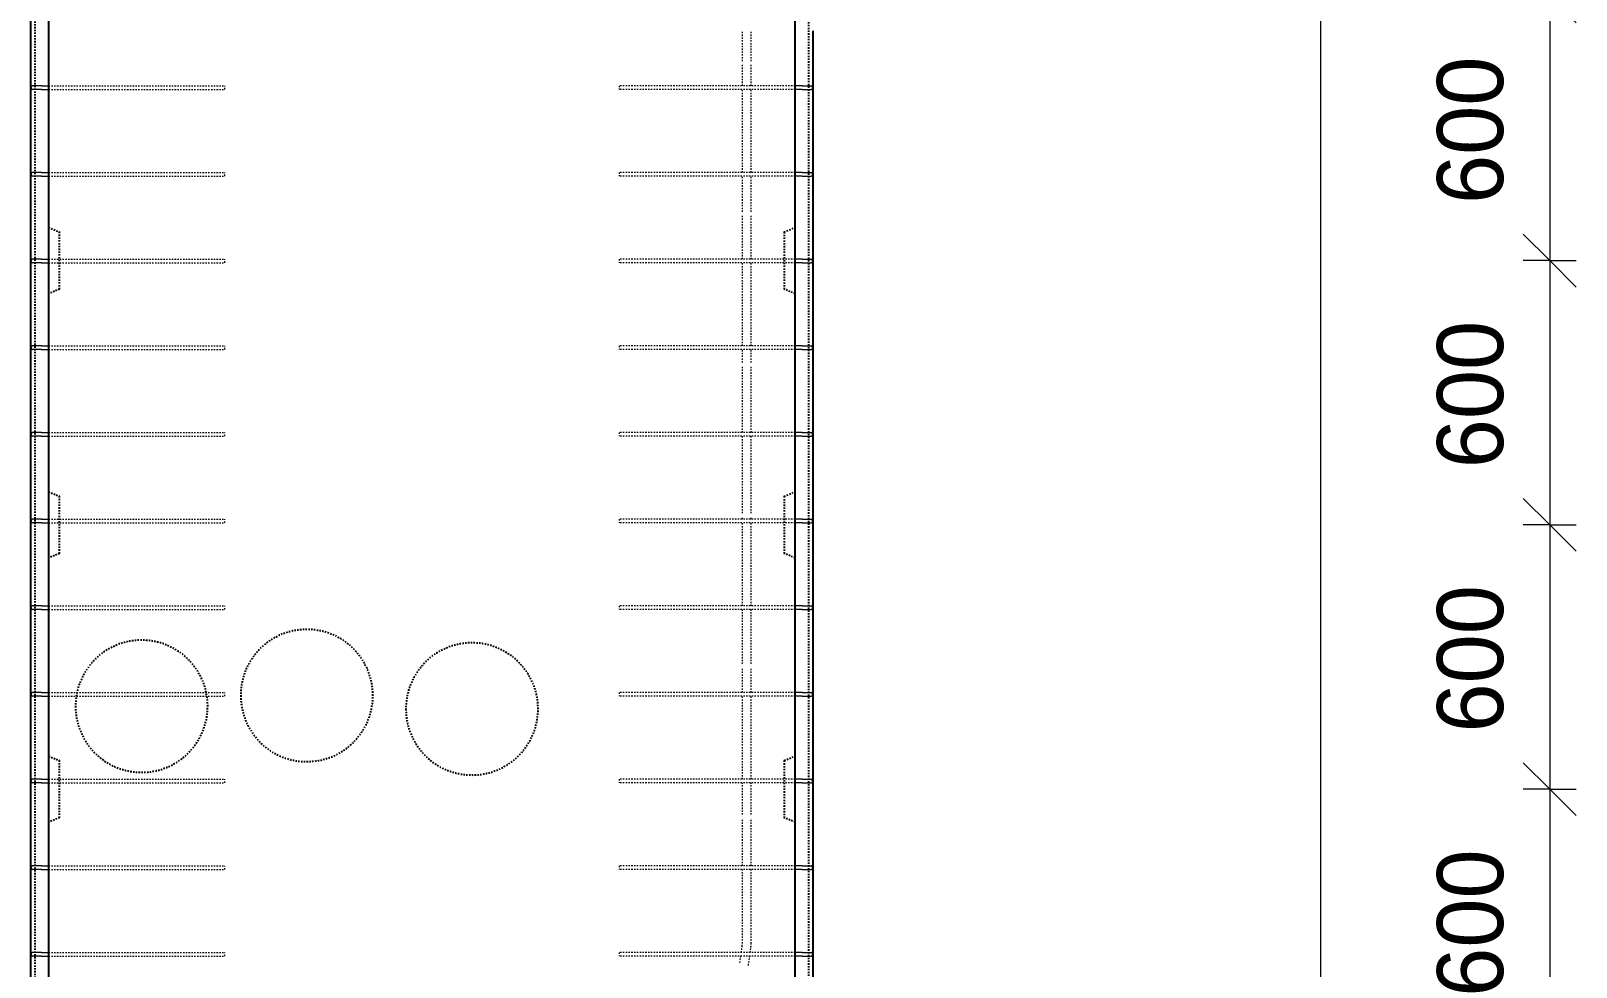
# Model space of a CAD drawing. Header units: millimetres. Extents: x -13510 to 6621, y -2503 to 13671.
# Drawn here: x -6091 to -2584, y 73 to 2199 of the extents above; entities that cross this region are included whole.
import ezdxf

# ---------------------------------------------------------------- set-up
doc = ezdxf.new("R2010")
doc.units = ezdxf.units.MM
doc.linetypes.add('Dash', pattern=[6.36, 3.18, -3.18])
for name, color, linetype, lineweight in [('A-ANNO-DIMS', 211, 'Continuous', 9), ('A-ANNO-DIMS-60', 211, 'Continuous', 9), ('A-WALL', 113, 'Continuous', 25), ('A-WALL-HDLN', 110, 'Dash', 25), ('S-RBAR', 171, 'Continuous', 18)]:
    doc.layers.add(name, color=color, linetype=linetype, lineweight=lineweight)
doc.styles.add('Nirmala UI Semilight', font='NirmalaS.ttf', dxfattribs={"height": 150})
doc.dimstyles.new('Arrow_Filled_-_2_5_NI_UI', dxfattribs={"dimscale": 304.8, "dimtxt": 157.104592, "dimasz": 0.393701, "dimexe": 0.19685, "dimexo": 0.0625, "dimgap": 0.19685, "dimtad": 1, "dimdec": 4, "dimzin": 0, "dimdsep": 46, "dimtxsty": 'Nirmala UI Semilight', "dimblk1": 'OBLIQUE', "dimblk2": 'OBLIQUE', "dimsah": 1, "dimcen": 0.09, "dimazin": 0, "dimtfac": 1, "dimtdec": 4, "dimtix": 1, "dimtmove": 0, "dimatfit": 3, "dimfxl": 0.19685, "dimfxlon": 1, "dimtvp": 1, "dimtolj": 1, "dimtzin": 0, "dimarcsym": 2})

# ---------------------------------------------------------------- blocks, each defined once
blk = doc.blocks.new('DIMBLOCK54-Elevation Front')
at = {"layer": 'A-ANNO-DIMS-60'}
for p, q in [((-3163.6, 7580), (-3223.6, 7640)), ((-3163.6, 7580), (-3223.6, 7580)), ((-3163.6, 7580), (-3163.6, -1275)), ((-3163.6, 7580), (-3103.6, 7520)), ((-3163.6, 7580), (-3103.6, 7580)), ((-3163.6, -1275), (-3223.6, -1215)), ((-3163.6, -1275), (-3223.6, -1275)), ((-3163.6, -1275), (-3103.6, -1335)), ((-3163.6, -1275), (-3103.6, -1275))]:
    blk.add_line(p, q, dxfattribs=at)
at = {"layer": 'A-ANNO-DIMS-60', "color": 0, "insert": (-3419.3, 2382.7), "char_height": 150, "width": 1847.55, "attachment_point": 1, "rotation": 90, "line_spacing_factor": 1.142579, "style": 'Nirmala UI Semilight'}
blk.add_mtext('T8@200mm C/C', dxfattribs=at)
blk = doc.blocks.new('_Oblique')
at = {"color": 0, "linetype": 'ByBlock', "lineweight": -2}
blk.add_line((-0.5, -0.5), (0.5, 0.5), dxfattribs=at)
blk = doc.blocks.new('DIMBLOCK66-Elevation Front')
at = {"layer": 'A-ANNO-DIMS-60'}
for p, q in [((-2643.6, 2277.5), (-2703.6, 2337.5)), ((-2643.6, 2277.5), (-2703.6, 2277.5)), ((-2643.6, 2277.5), (-2643.6, 1677.5)), ((-2643.6, 2277.5), (-2583.6, 2217.5)), ((-2643.6, 2277.5), (-2583.6, 2277.5)), ((-2643.6, 1677.5), (-2703.6, 1737.5)), ((-2643.6, 1677.5), (-2703.6, 1677.5)), ((-2643.6, 1677.5), (-2583.6, 1617.5)), ((-2643.6, 1677.5), (-2583.6, 1677.5))]:
    blk.add_line(p, q, dxfattribs=at)
at = {"layer": 'A-ANNO-DIMS-60', "color": 0, "insert": (-2899.3, 1806.1), "char_height": 150, "width": 411.328, "attachment_point": 1, "rotation": 90, "line_spacing_factor": 1.142579, "style": 'Nirmala UI Semilight'}
blk.add_mtext('600', dxfattribs=at)
blk = doc.blocks.new('DIMBLOCK67-Elevation Front')
at = {"layer": 'A-ANNO-DIMS-60'}
for p, q in [((-2643.6, 1677.5), (-2703.6, 1737.5)), ((-2643.6, 1677.5), (-2703.6, 1677.5)), ((-2643.6, 1677.5), (-2643.6, 1077.5)), ((-2643.6, 1677.5), (-2583.6, 1617.5)), ((-2643.6, 1677.5), (-2583.6, 1677.5)), ((-2643.6, 1077.5), (-2703.6, 1137.5)), ((-2643.6, 1077.5), (-2703.6, 1077.5)), ((-2643.6, 1077.5), (-2583.6, 1017.5)), ((-2643.6, 1077.5), (-2583.6, 1077.5))]:
    blk.add_line(p, q, dxfattribs=at)
at = {"layer": 'A-ANNO-DIMS-60', "color": 0, "insert": (-2899.3, 1206.1), "char_height": 150, "width": 411.328, "attachment_point": 1, "rotation": 90, "line_spacing_factor": 1.142579, "style": 'Nirmala UI Semilight'}
blk.add_mtext('600', dxfattribs=at)
blk = doc.blocks.new('DIMBLOCK68-Elevation Front')
at = {"layer": 'A-ANNO-DIMS-60'}
for p, q in [((-2643.6, 1077.5), (-2703.6, 1137.5)), ((-2643.6, 1077.5), (-2703.6, 1077.5)), ((-2643.6, 1077.5), (-2643.6, 477.5)), ((-2643.6, 1077.5), (-2583.6, 1017.5)), ((-2643.6, 1077.5), (-2583.6, 1077.5)), ((-2643.6, 477.5), (-2703.6, 537.5)), ((-2643.6, 477.5), (-2703.6, 477.5)), ((-2643.6, 477.5), (-2583.6, 417.5)), ((-2643.6, 477.5), (-2583.6, 477.5))]:
    blk.add_line(p, q, dxfattribs=at)
at = {"layer": 'A-ANNO-DIMS-60', "color": 0, "insert": (-2899.3, 606.1), "char_height": 150, "width": 411.328, "attachment_point": 1, "rotation": 90, "line_spacing_factor": 1.142579, "style": 'Nirmala UI Semilight'}
blk.add_mtext('600', dxfattribs=at)
blk = doc.blocks.new('DIMBLOCK69-Elevation Front')
at = {"layer": 'A-ANNO-DIMS-60'}
for p, q in [((-2643.6, 477.5), (-2703.6, 537.5)), ((-2643.6, 477.5), (-2703.6, 477.5)), ((-2643.6, 477.5), (-2643.6, -122.5)), ((-2643.6, 477.5), (-2583.6, 417.5)), ((-2643.6, 477.5), (-2583.6, 477.5)), ((-2643.6, -122.5), (-2703.6, -62.5)), ((-2643.6, -122.5), (-2703.6, -122.5)), ((-2643.6, -122.5), (-2583.6, -182.5)), ((-2643.6, -122.5), (-2583.6, -122.5))]:
    blk.add_line(p, q, dxfattribs=at)
at = {"layer": 'A-ANNO-DIMS-60', "color": 0, "insert": (-2899.3, 6.1), "char_height": 150, "width": 411.328, "attachment_point": 1, "rotation": 90, "line_spacing_factor": 1.142579, "style": 'Nirmala UI Semilight'}
blk.add_mtext('600', dxfattribs=at)

msp = doc.modelspace()

# ---------------------------------------------------------------- linework, layer by layer
at = {"layer": 'A-WALL'}
for p, q in [((-6051.19617, 7060), (-6051.19617, -1395)), ((-4356.19617, -1395), (-4356.19617, 7060)), ((-6091.19617, 2070.60229), (-6091.19617, 2266.61993)), ((-4316.19617, 2199), (-4316.19617, 2070.60229)), ((-6091.19617, 1873.82452), (-6091.19617, 2069.84215)), ((-4316.19617, 2069.84215), (-4316.19617, 1873.82452)), ((-6091.19617, 1677.04674), (-6091.19617, 1873.06437)), ((-4316.19617, 1873.06437), (-4316.19617, 1677.04674)), ((-6091.19617, 1480.26896), (-6091.19617, 1676.28659)), ((-4316.19617, 1676.28659), (-4316.19617, 1480.26896)), ((-6091.19617, 1283.49118), (-6091.19617, 1479.50882)), ((-4316.19617, 1479.50882), (-4316.19617, 1283.49118)), ((-6091.19617, 1086.71341), (-6091.19617, 1282.73104)), ((-4316.19617, 1282.73104), (-4316.19617, 1086.71341)), ((-6091.19617, 889.93563), (-6091.19617, 1085.95326)), ((-4316.19617, 1085.95326), (-4316.19617, 889.93563)), ((-6091.19617, 693.15785), (-6091.19617, 889.17548)), ((-4316.19617, 889.17548), (-4316.19617, 693.15785)), ((-6091.19617, 496.38007), (-6091.19617, 692.39771)), ((-4316.19617, 692.39771), (-4316.19617, 496.38007)), ((-6091.19617, 299.60229), (-6091.19617, 495.61993)), ((-4316.19617, 495.61993), (-4316.19617, 299.60229)), ((-6091.19617, 102.82452), (-6091.19617, 298.84215)), ((-4316.19617, 298.84215), (-4316.19617, 102.82452)), ((-6091.19617, -93.95326), (-6091.19617, 102.06437)), ((-4316.19617, 102.06437), (-4316.19617, -93.95326))]:
    msp.add_line(p, q, dxfattribs=at)
at = {"layer": 'A-WALL-HDLN'}
for p, q in [((-6081.19359, -1395), (-6081.19359, 3650)), ((-4326.19875, 3650), (-4326.19875, -1395)), ((-6051.19617, 1752.5), (-6026.19617, 1742.5)), ((-6026.19617, 1612.5), (-6026.19617, 1742.5)), ((-4381.19617, 1742.5), (-4356.19617, 1752.5)), ((-4381.19617, 1742.5), (-4381.19617, 1612.5)), ((-6026.19617, 1612.5), (-6051.19617, 1602.5)), ((-4356.19617, 1602.5), (-4381.19617, 1612.5)), ((-6051.19617, 1152.5), (-6026.19617, 1142.5)), ((-6026.19617, 1012.5), (-6026.19617, 1142.5)), ((-4381.19617, 1142.5), (-4356.19617, 1152.5)), ((-4381.19617, 1142.5), (-4381.19617, 1012.5)), ((-6026.19617, 1012.5), (-6051.19617, 1002.5)), ((-4356.19617, 1002.5), (-4381.19617, 1012.5)), ((-6051.19617, 552.5), (-6026.19617, 542.5)), ((-6026.19617, 412.5), (-6026.19617, 542.5)), ((-4381.19617, 542.5), (-4356.19617, 552.5)), ((-4381.19617, 542.5), (-4381.19617, 412.5)), ((-6026.19617, 412.5), (-6051.19617, 402.5)), ((-4356.19617, 402.5), (-4381.19617, 412.5))]:
    msp.add_line(p, q, dxfattribs=at)
for centre, start, end in [((-5839.91066, 665.69), 0, 180), ((-5464.91066, 690.05945), 0, 180), ((-5089.91066, 659.59764), 0, 180), ((-5464.91066, 690.05945), 180, 0), ((-5839.91066, 665.69), 180, 0), ((-5089.91066, 659.59764), 180, 0)]:
    msp.add_arc(centre, 150, start, end, dxfattribs=at)
at = {"layer": 'S-RBAR', "linetype": 'Dash'}
for p, q in [((-4476.19617, 2130.15385), (-4476.19617, 2199)), ((-4456.19617, 2130.15385), (-4456.19617, 2199)), ((-4476.19617, 2074.22222), (-4476.19617, 2122.15385)), ((-4456.19617, 2074.22222), (-4456.19617, 2122.15385)), ((-6051.14656, 2074.22222), (-5651.19617, 2074.22222)), ((-5651.19617, 2066.22222), (-5651.19617, 2074.22222)), ((-4356.24578, 2074.22222), (-4756.19617, 2074.22222)), ((-4756.19617, 2074.22222), (-4756.19617, 2066.22222)), ((-6051.14656, 2066.22222), (-5651.19617, 2066.22222)), ((-4356.24578, 2066.22222), (-4756.19617, 2066.22222)), ((-4476.19617, 1877.44444), (-4476.19617, 2066.22222)), ((-4456.19617, 1877.44444), (-4456.19617, 2066.22222)), ((-6051.14656, 1877.44444), (-5651.19617, 1877.44444)), ((-6051.14656, 1869.44444), (-5651.19617, 1869.44444)), ((-5651.19617, 1869.44444), (-5651.19617, 1877.44444)), ((-4356.24578, 1877.44444), (-4756.19617, 1877.44444)), ((-4756.19617, 1877.44444), (-4756.19617, 1869.44444)), ((-4356.24578, 1869.44444), (-4756.19617, 1869.44444)), ((-4476.19617, 1788.03846), (-4476.19617, 1869.44444)), ((-4456.19617, 1788.03846), (-4456.19617, 1869.44444)), ((-4476.19617, 1680.66667), (-4476.19617, 1780.03846)), ((-4456.19617, 1680.66667), (-4456.19617, 1780.03846)), ((-6051.14656, 1680.66667), (-5651.19617, 1680.66667)), ((-6051.14656, 1672.66667), (-5651.19617, 1672.66667)), ((-5651.19617, 1672.66667), (-5651.19617, 1680.66667)), ((-4356.24578, 1680.66667), (-4756.19617, 1680.66667)), ((-4756.19617, 1680.66667), (-4756.19617, 1672.66667)), ((-4356.24578, 1672.66667), (-4756.19617, 1672.66667)), ((-4476.19617, 1483.88889), (-4476.19617, 1672.66667)), ((-4456.19617, 1483.88889), (-4456.19617, 1672.66667)), ((-6051.14656, 1483.88889), (-5651.19617, 1483.88889)), ((-6051.14656, 1475.88889), (-5651.19617, 1475.88889)), ((-5651.19617, 1475.88889), (-5651.19617, 1483.88889)), ((-4356.24578, 1483.88889), (-4756.19617, 1483.88889)), ((-4756.19617, 1483.88889), (-4756.19617, 1475.88889)), ((-4356.24578, 1475.88889), (-4756.19617, 1475.88889)), ((-4476.19617, 1445.92308), (-4476.19617, 1475.88889)), ((-4456.19617, 1445.92308), (-4456.19617, 1475.88889)), ((-4476.19617, 1287.11111), (-4476.19617, 1437.92308)), ((-4456.19617, 1287.11111), (-4456.19617, 1437.92308)), ((-6051.14656, 1287.11111), (-5651.19617, 1287.11111)), ((-6051.14656, 1279.11111), (-5651.19617, 1279.11111)), ((-5651.19617, 1279.11111), (-5651.19617, 1287.11111)), ((-4356.24578, 1287.11111), (-4756.19617, 1287.11111)), ((-4756.19617, 1287.11111), (-4756.19617, 1279.11111)), ((-4356.24578, 1279.11111), (-4756.19617, 1279.11111)), ((-4476.19617, 1103.80769), (-4476.19617, 1279.11111)), ((-4456.19617, 1103.80769), (-4456.19617, 1279.11111)), ((-6051.14656, 1090.33333), (-5651.19617, 1090.33333)), ((-5651.19617, 1082.33333), (-5651.19617, 1090.33333)), ((-4356.24578, 1090.33333), (-4756.19617, 1090.33333)), ((-4756.19617, 1090.33333), (-4756.19617, 1082.33333)), ((-4476.19617, 1090.33333), (-4476.19617, 1095.80769)), ((-4456.19617, 1090.33333), (-4456.19617, 1095.80769)), ((-6051.14656, 1082.33333), (-5651.19617, 1082.33333)), ((-4356.24578, 1082.33333), (-4756.19617, 1082.33333)), ((-4476.19617, 893.55556), (-4476.19617, 1082.33333)), ((-4456.19617, 893.55556), (-4456.19617, 1082.33333)), ((-6051.14656, 893.55556), (-5651.19617, 893.55556)), ((-6051.14656, 885.55556), (-5651.19617, 885.55556)), ((-5651.19617, 885.55556), (-5651.19617, 893.55556)), ((-4356.24578, 893.55556), (-4756.19617, 893.55556)), ((-4756.19617, 893.55556), (-4756.19617, 885.55556)), ((-4356.24578, 885.55556), (-4756.19617, 885.55556)), ((-4476.19617, 761.69231), (-4476.19617, 885.55556)), ((-4456.19617, 761.69231), (-4456.19617, 885.55556)), ((-4476.19617, 696.77778), (-4476.19617, 753.69231)), ((-4456.19617, 696.77778), (-4456.19617, 753.69231)), ((-6051.14656, 696.77778), (-5651.19617, 696.77778)), ((-6051.14656, 688.77778), (-5651.19617, 688.77778)), ((-5651.19617, 688.77778), (-5651.19617, 696.77778)), ((-4356.24578, 696.77778), (-4756.19617, 696.77778)), ((-4756.19617, 696.77778), (-4756.19617, 688.77778)), ((-4356.24578, 688.77778), (-4756.19617, 688.77778)), ((-4476.19617, 500), (-4476.19617, 688.77778)), ((-4456.19617, 500), (-4456.19617, 688.77778)), ((-6051.14656, 500), (-5651.19617, 500)), ((-6051.14656, 492), (-5651.19617, 492)), ((-5651.19617, 492), (-5651.19617, 500)), ((-4356.24578, 500), (-4756.19617, 500)), ((-4756.19617, 500), (-4756.19617, 492)), ((-4356.24578, 492), (-4756.19617, 492)), ((-4476.19617, 419.57692), (-4476.19617, 492)), ((-4456.19617, 419.57692), (-4456.19617, 492)), ((-4476.19617, 303.22222), (-4476.19617, 411.57692)), ((-4456.19617, 303.22222), (-4456.19617, 411.57692)), ((-6051.14656, 303.22222), (-5651.19617, 303.22222)), ((-6051.14656, 295.22222), (-5651.19617, 295.22222)), ((-5651.19617, 295.22222), (-5651.19617, 303.22222)), ((-4356.24578, 303.22222), (-4756.19617, 303.22222)), ((-4756.19617, 303.22222), (-4756.19617, 295.22222)), ((-4356.24578, 295.22222), (-4756.19617, 295.22222)), ((-4476.19617, 127.14242), (-4476.19617, 295.22222)), ((-4456.19617, 127.14242), (-4456.19617, 295.22222)), ((-6051.14656, 106.44444), (-5651.19617, 106.44444)), ((-5651.19617, 98.44444), (-5651.19617, 106.44444)), ((-4356.24578, 106.44444), (-4756.19617, 106.44444)), ((-4756.19617, 106.44444), (-4756.19617, 98.44444)), ((-4478.61032, 106.44444), (-4476.61216, 121.03787)), ((-4458.42372, 106.44444), (-4456.79704, 118.32473)), ((-6051.14656, 98.44444), (-5651.19617, 98.44444)), ((-4356.24578, 98.44444), (-4756.19617, 98.44444)), ((-4481.76695, 83.39036), (-4479.7057, 98.44444)), ((-4462.39213, 77.46154), (-4459.5191, 98.44444))]:
    msp.add_line(p, q, dxfattribs=at)
at = {"layer": 'S-RBAR'}
for p, q in [((-6067.19617, 2074.22222), (-6087.19617, 2074.22222)), ((-6067.19617, 2074.22222), (-6051.19617, 2074.22222)), ((-4340.19617, 2074.22222), (-4356.19617, 2074.22222)), ((-4340.19617, 2074.22222), (-4320.19617, 2074.22222)), ((-6067.19617, 2066.22222), (-6087.19617, 2066.22222)), ((-6067.19617, 2066.22222), (-6051.19617, 2066.22222)), ((-4340.19617, 2066.22222), (-4356.19617, 2066.22222)), ((-4340.19617, 2066.22222), (-4320.19617, 2066.22222)), ((-6067.19617, 1877.44444), (-6087.19617, 1877.44444)), ((-6067.19617, 1869.44444), (-6087.19617, 1869.44444)), ((-6067.19617, 1877.44444), (-6051.19617, 1877.44444)), ((-6067.19617, 1869.44444), (-6051.19617, 1869.44444)), ((-4340.19617, 1877.44444), (-4356.19617, 1877.44444)), ((-4340.19617, 1869.44444), (-4356.19617, 1869.44444)), ((-4340.19617, 1877.44444), (-4320.19617, 1877.44444)), ((-4340.19617, 1869.44444), (-4320.19617, 1869.44444)), ((-6067.19617, 1680.66667), (-6087.19617, 1680.66667)), ((-6067.19617, 1672.66667), (-6087.19617, 1672.66667)), ((-6067.19617, 1680.66667), (-6051.19617, 1680.66667)), ((-6067.19617, 1672.66667), (-6051.19617, 1672.66667)), ((-4340.19617, 1680.66667), (-4356.19617, 1680.66667)), ((-4340.19617, 1672.66667), (-4356.19617, 1672.66667)), ((-4340.19617, 1680.66667), (-4320.19617, 1680.66667)), ((-4340.19617, 1672.66667), (-4320.19617, 1672.66667)), ((-6067.19617, 1483.88889), (-6087.19617, 1483.88889)), ((-6067.19617, 1475.88889), (-6087.19617, 1475.88889)), ((-6067.19617, 1483.88889), (-6051.19617, 1483.88889)), ((-6067.19617, 1475.88889), (-6051.19617, 1475.88889)), ((-4340.19617, 1483.88889), (-4356.19617, 1483.88889)), ((-4340.19617, 1475.88889), (-4356.19617, 1475.88889)), ((-4340.19617, 1483.88889), (-4320.19617, 1483.88889)), ((-4340.19617, 1475.88889), (-4320.19617, 1475.88889)), ((-6067.19617, 1287.11111), (-6087.19617, 1287.11111)), ((-6067.19617, 1279.11111), (-6087.19617, 1279.11111)), ((-6067.19617, 1287.11111), (-6051.19617, 1287.11111)), ((-6067.19617, 1279.11111), (-6051.19617, 1279.11111)), ((-4340.19617, 1287.11111), (-4356.19617, 1287.11111)), ((-4340.19617, 1279.11111), (-4356.19617, 1279.11111)), ((-4340.19617, 1287.11111), (-4320.19617, 1287.11111)), ((-4340.19617, 1279.11111), (-4320.19617, 1279.11111)), ((-6067.19617, 1090.33333), (-6087.19617, 1090.33333)), ((-6067.19617, 1090.33333), (-6051.19617, 1090.33333)), ((-4340.19617, 1090.33333), (-4356.19617, 1090.33333)), ((-4340.19617, 1090.33333), (-4320.19617, 1090.33333)), ((-6067.19617, 1082.33333), (-6087.19617, 1082.33333)), ((-6067.19617, 1082.33333), (-6051.19617, 1082.33333)), ((-4340.19617, 1082.33333), (-4356.19617, 1082.33333)), ((-4340.19617, 1082.33333), (-4320.19617, 1082.33333)), ((-6067.19617, 893.55556), (-6087.19617, 893.55556)), ((-6067.19617, 885.55556), (-6087.19617, 885.55556)), ((-6067.19617, 893.55556), (-6051.19617, 893.55556)), ((-6067.19617, 885.55556), (-6051.19617, 885.55556)), ((-4340.19617, 893.55556), (-4356.19617, 893.55556)), ((-4340.19617, 885.55556), (-4356.19617, 885.55556)), ((-4340.19617, 893.55556), (-4320.19617, 893.55556)), ((-4340.19617, 885.55556), (-4320.19617, 885.55556)), ((-6067.19617, 696.77778), (-6087.19617, 696.77778)), ((-6067.19617, 688.77778), (-6087.19617, 688.77778)), ((-6067.19617, 696.77778), (-6051.19617, 696.77778)), ((-6067.19617, 688.77778), (-6051.19617, 688.77778)), ((-4340.19617, 696.77778), (-4356.19617, 696.77778)), ((-4340.19617, 688.77778), (-4356.19617, 688.77778)), ((-4340.19617, 696.77778), (-4320.19617, 696.77778)), ((-4340.19617, 688.77778), (-4320.19617, 688.77778)), ((-6067.19617, 500), (-6087.19617, 500)), ((-6067.19617, 492), (-6087.19617, 492)), ((-6067.19617, 500), (-6051.19617, 500)), ((-6067.19617, 492), (-6051.19617, 492)), ((-4340.19617, 500), (-4356.19617, 500)), ((-4340.19617, 492), (-4356.19617, 492)), ((-4340.19617, 500), (-4320.19617, 500)), ((-4340.19617, 492), (-4320.19617, 492)), ((-6067.19617, 303.22222), (-6087.19617, 303.22222)), ((-6067.19617, 295.22222), (-6087.19617, 295.22222)), ((-6067.19617, 303.22222), (-6051.19617, 303.22222)), ((-6067.19617, 295.22222), (-6051.19617, 295.22222)), ((-4340.19617, 303.22222), (-4356.19617, 303.22222)), ((-4340.19617, 295.22222), (-4356.19617, 295.22222)), ((-4340.19617, 303.22222), (-4320.19617, 303.22222)), ((-4340.19617, 295.22222), (-4320.19617, 295.22222)), ((-6067.19617, 106.44444), (-6087.19617, 106.44444)), ((-6067.19617, 106.44444), (-6051.19617, 106.44444)), ((-4340.19617, 106.44444), (-4356.19617, 106.44444)), ((-4340.19617, 106.44444), (-4320.19617, 106.44444)), ((-6067.19617, 98.44444), (-6087.19617, 98.44444)), ((-6067.19617, 98.44444), (-6051.19617, 98.44444)), ((-4340.19617, 98.44444), (-4356.19617, 98.44444)), ((-4340.19617, 98.44444), (-4320.19617, 98.44444))]:
    msp.add_line(p, q, dxfattribs=at)
for centre, start, end in [((-6087.19617, 2070.22222), 90, 270), ((-4320.19617, 2070.22222), 270, 90), ((-6087.19617, 1873.44444), 90, 270), ((-4320.19617, 1873.44444), 270, 90), ((-6087.19617, 1676.66667), 90, 270), ((-4320.19617, 1676.66667), 270, 90), ((-6087.19617, 1479.88889), 90, 270), ((-4320.19617, 1479.88889), 270, 90), ((-6087.19617, 1283.11111), 90, 270), ((-4320.19617, 1283.11111), 270, 90), ((-6087.19617, 1086.33333), 90, 270), ((-4320.19617, 1086.33333), 270, 90), ((-6087.19617, 889.55556), 90, 270), ((-4320.19617, 889.55556), 270, 90), ((-6087.19617, 692.77778), 90, 270), ((-4320.19617, 692.77778), 270, 90), ((-6087.19617, 496), 90, 270), ((-4320.19617, 496), 270, 90), ((-6087.19617, 299.22222), 90, 270), ((-4320.19617, 299.22222), 270, 90), ((-6087.19617, 102.44444), 90, 270), ((-4320.19617, 102.44444), 270, 90)]:
    msp.add_arc(centre, 4, start, end, dxfattribs=at)
at = {"layer": 'S-RBAR', "linetype": 'Dash'}
for radius in [45, 65]:
    msp.add_arc((-4521.19617, 127.14242), radius, 352.20339511, 0, dxfattribs=at)

# ---------------------------------------------------------------- dimensions: what is measured, and where the dimension line sits
at = {"layer": 'A-ANNO-DIMS'}
dim = msp.add_linear_dim(base=(-3163.61718, -1275), p1=(-3223.61718, 7580), p2=(-3223.61718, -1275), angle=90, text='T8@200mm C/C', dimstyle='Arrow_Filled_-_2_5_NI_UI', override={"dimpost": '<>', "dimfxl": 8855}, dxfattribs=at)
dim.commit()
dim.dimension.update_dxf_attribs({"geometry": 'DIMBLOCK54-Elevation Front', "text_midpoint": (-3312.32011, 3152.5)})
for base, p1, p2, picture, middle in [((-2643.61718, 1677.5), (-2703.61718, 2277.5), (-2703.61718, 1677.5), 'DIMBLOCK66-Elevation Front', (-2781.17994, 1977.5)), ((-2643.61718, 1077.5), (-2703.61718, 1677.5), (-2703.61718, 1077.5), 'DIMBLOCK67-Elevation Front', (-2781.17994, 1377.5)), ((-2643.61718, 477.5), (-2703.61718, 1077.5), (-2703.61718, 477.5), 'DIMBLOCK68-Elevation Front', (-2781.17994, 777.5)), ((-2643.61718, -122.5), (-2703.61718, 477.5), (-2703.61718, -122.5), 'DIMBLOCK69-Elevation Front', (-2781.17994, 177.5))]:
    dim = msp.add_linear_dim(base=base, p1=p1, p2=p2, angle=90, dimstyle='Arrow_Filled_-_2_5_NI_UI', override={"dimpost": '<>', "dimfxl": 600}, dxfattribs=at)
    dim.commit()
    dim.dimension.update_dxf_attribs({"geometry": picture, "text_midpoint": middle})

doc.saveas('drawing.dxf')
